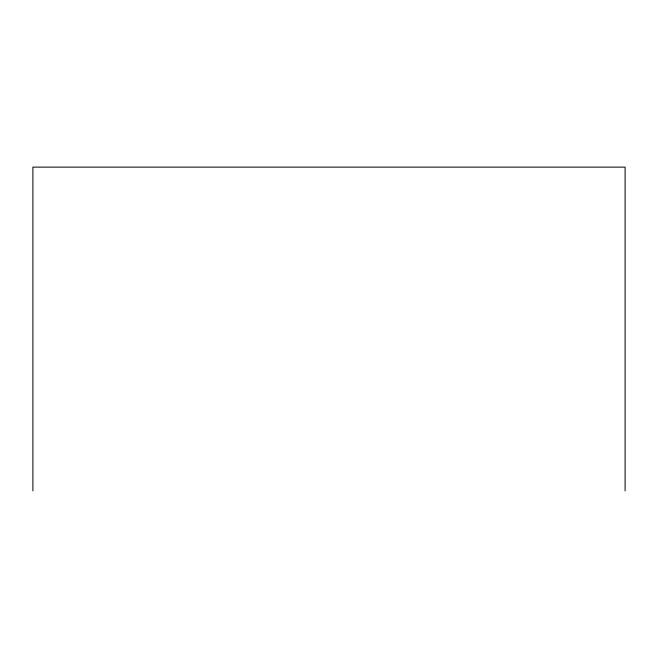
<?xml version="1.0" encoding="UTF-8"?>
<svg xmlns="http://www.w3.org/2000/svg" width="658" height="658" viewBox="0 0 658 658"><rect width="100%" height="100%" fill="white"/><g stroke="black" fill="none" stroke-linecap="round" stroke-linejoin="round"><path stroke-width="0.99" d="M625.1 490.876L625.1 167.124L32.9 167.124L32.9 490.876"/></g></svg>
